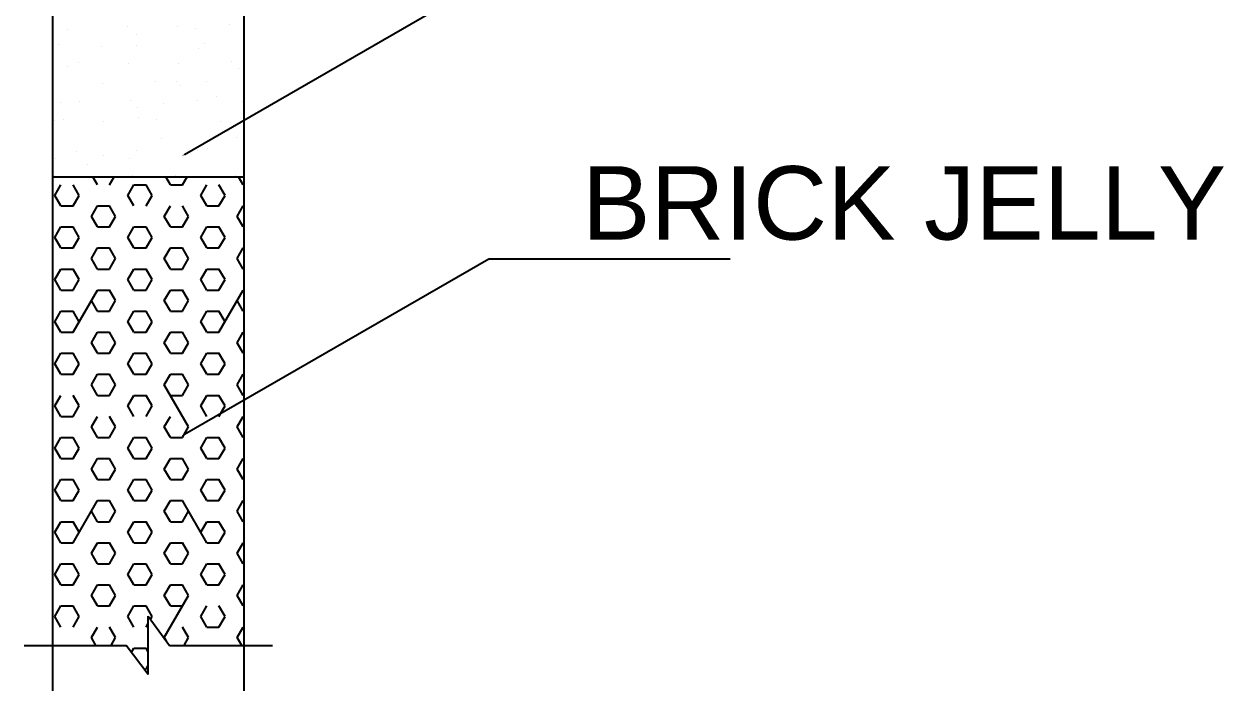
# Model space of a CAD drawing. Header units: metres. Extents: x 0 to 298, y 0 to 162.
# Drawn here: x 113.41 to 118.53, y 46.15 to 48.96 of the extents above; entities that cross this region are included whole.
import ezdxf

# ---------------------------------------------------------------- set-up
doc = ezdxf.new("R2010")
doc.units = ezdxf.units.M
doc.header["$MEASUREMENT"] = 0
doc.styles.add('style1', font='arial.ttf')

msp = doc.modelspace()

# ---------------------------------------------------------------- linework, layer by layer
for p, q in [((113.52737, 49.28865), (113.52737, 43.32662)), ((114.34436, 49.28865), (114.34436, 43.32662)), ((114.0907, 48.40359), (115.38929, 49.15253)), ((113.59158, 48.93701), (113.59158, 48.93701)), ((113.84822, 48.95163), (113.84822, 48.95163)), ((114.06061, 48.95061), (114.06061, 48.95061)), ((114.13632, 48.94203), (114.13632, 48.94203)), ((114.28486, 48.95869), (114.28486, 48.95869)), ((113.5545, 48.87201), (113.5545, 48.87201)), ((113.88515, 48.91518), (113.88515, 48.91518)), ((113.88673, 48.86916), (113.88673, 48.86916)), ((114.17782, 48.87656), (114.17782, 48.87656)), ((113.73624, 48.86571), (113.73624, 48.86571)), ((114.14972, 48.85401), (114.14972, 48.85401)), ((113.58996, 48.78032), (113.58996, 48.78032)), ((113.63714, 48.79629), (113.63714, 48.79629)), ((113.85345, 48.79165), (113.85345, 48.79165)), ((114.06584, 48.79063), (114.06584, 48.79063)), ((114.29009, 48.79871), (114.29009, 48.79871)), ((114.3218, 48.77207), (114.3218, 48.77207)), ((113.96572, 48.71381), (113.96572, 48.71381)), ((114.18305, 48.71658), (114.18305, 48.71658)), ((113.52908, 48.70675), (113.52908, 48.70675)), ((113.74147, 48.70573), (113.74147, 48.70573)), ((114.0569, 48.71322), (114.0569, 48.71322)), ((114.07221, 48.6992), (114.07221, 48.6992)), ((113.56113, 48.62603), (113.56113, 48.62603)), ((113.64135, 48.6289), (113.64135, 48.6289)), ((113.85868, 48.63167), (113.85868, 48.63167)), ((114.00278, 48.6197), (114.00278, 48.6197)), ((114.14444, 48.63301), (114.14444, 48.63301)), ((114.22627, 48.64912), (114.22627, 48.64912)), ((114.33681, 48.62744), (114.33681, 48.62744)), ((113.89, 48.60485), (113.89, 48.60485)), ((113.89485, 48.56014), (113.89485, 48.56014)), ((113.53431, 48.54677), (113.53431, 48.54677)), ((113.57303, 48.55346), (113.57303, 48.55346)), ((113.7467, 48.54575), (113.7467, 48.54575)), ((113.97095, 48.55383), (113.97095, 48.55383)), ((114.24238, 48.54326), (114.24238, 48.54326)), ((113.99279, 48.47039), (113.99279, 48.47039)), ((114.27782, 48.49983), (114.27782, 48.49983)), ((114.31462, 48.47707), (114.31462, 48.47707)), ((113.62818, 48.41812), (113.62818, 48.41812)), ((113.88674, 48.41859), (113.88674, 48.41859)), ((114.1453, 48.41906), (114.1453, 48.41906)), ((114.19005, 48.42938), (114.19005, 48.42938)), ((113.53954, 48.38679), (113.53954, 48.38679)), ((113.67556, 48.36165), (113.67556, 48.36165)), ((113.7432, 48.39752), (113.7432, 48.39752)), ((113.85584, 48.38538), (113.85584, 48.38538)), ((113.52737, 48.30826), (114.34436, 48.30826)), ((113.53418, 48.31281), (113.53418, 48.31281)), ((113.65181, 48.30894), (113.65181, 48.30894)), ((113.71896, 48.27389), (113.69912, 48.30826)), ((113.77085, 48.27389), (113.79069, 48.30826)), ((113.86914, 48.31172), (113.86914, 48.31172)), ((114.03031, 48.27389), (114.01047, 48.30826)), ((114.0513, 48.31375), (114.0513, 48.31375)), ((114.08153, 48.3107), (114.08153, 48.3107)), ((114.08221, 48.27389), (114.10205, 48.30826)), ((114.30986, 48.31422), (114.30986, 48.31422)), ((114.34167, 48.27389), (114.32183, 48.30826)), ((113.53734, 48.22895), (113.56328, 48.27389)), ((113.64112, 48.22895), (113.61518, 48.27389)), ((113.84869, 48.22895), (113.87464, 48.27389)), ((113.87464, 48.27389), (113.92653, 48.27389)), ((113.95248, 48.22895), (113.92653, 48.27389)), ((114.03031, 48.27389), (114.08221, 48.27389)), ((114.16004, 48.22895), (114.18599, 48.27389)), ((114.26383, 48.22895), (114.23788, 48.27389)), ((113.56328, 48.18401), (113.53734, 48.22895)), ((113.61518, 48.18401), (113.64112, 48.22895)), ((113.87464, 48.18401), (113.84869, 48.22895)), ((113.92653, 48.18401), (113.95248, 48.22895)), ((114.18599, 48.18401), (114.16004, 48.22895)), ((114.23788, 48.18401), (114.26383, 48.22895)), ((113.56329, 48.18401), (113.61518, 48.18401)), ((113.69302, 48.13907), (113.71896, 48.18401)), ((113.71896, 48.18401), (113.77085, 48.18401)), ((113.7968, 48.13907), (113.77085, 48.18401)), ((114.00437, 48.13907), (114.03031, 48.18401)), ((114.10815, 48.13907), (114.08221, 48.18401)), ((114.18599, 48.18401), (114.23788, 48.18401)), ((114.31572, 48.13907), (114.34167, 48.18401)), ((114.34167, 48.18401), (114.34436, 48.18401)), ((113.71896, 48.09413), (113.69302, 48.13907)), ((113.77085, 48.09413), (113.7968, 48.13907)), ((114.03031, 48.09413), (114.00437, 48.13907)), ((114.08221, 48.09413), (114.10815, 48.13907)), ((114.34167, 48.09413), (114.31572, 48.13907)), ((113.53734, 48.04919), (113.56328, 48.09413)), ((113.56328, 48.00425), (113.53734, 48.04919)), ((113.56329, 48.09413), (113.61518, 48.09413)), ((113.64112, 48.04919), (113.61518, 48.09413)), ((113.61518, 48.00425), (113.64112, 48.04919)), ((113.71896, 48.09413), (113.77085, 48.09413)), ((113.84869, 48.04919), (113.87464, 48.09413)), ((113.87464, 48.00425), (113.84869, 48.04919)), ((113.87464, 48.09413), (113.92653, 48.09413)), ((113.95248, 48.04919), (113.92653, 48.09413)), ((113.92653, 48.00425), (113.95248, 48.04919)), ((114.03031, 48.09413), (114.08221, 48.09413)), ((114.16004, 48.04919), (114.18599, 48.09413)), ((114.18599, 48.00425), (114.16004, 48.04919)), ((114.18599, 48.09413), (114.23788, 48.09413)), ((114.26383, 48.04919), (114.23788, 48.09413)), ((114.23788, 48.00425), (114.26383, 48.04919)), ((114.34167, 48.09413), (114.34436, 48.09413)), ((113.56329, 48.00425), (113.61518, 48.00425)), ((113.69302, 47.95932), (113.71896, 48.00425)), ((113.71896, 48.00425), (113.77085, 48.00425)), ((113.7968, 47.95931), (113.77085, 48.00425)), ((113.87464, 48.00425), (113.92653, 48.00425)), ((114.00437, 47.95932), (114.03031, 48.00425)), ((114.03031, 48.00425), (114.08221, 48.00425)), ((114.10815, 47.95931), (114.08221, 48.00425)), ((114.18599, 48.00425), (114.23788, 48.00425)), ((114.31572, 47.95932), (114.34167, 48.00425)), ((114.34167, 48.00425), (114.34436, 48.00425)), ((113.71896, 47.91437), (113.69302, 47.95931)), ((113.77085, 47.91438), (113.7968, 47.95932)), ((114.03031, 47.91437), (114.00437, 47.95931)), ((114.08221, 47.91438), (114.10815, 47.95932)), ((114.0907, 47.20964), (115.38929, 47.95858)), ((114.34167, 47.91437), (114.31572, 47.95931)), ((115.38929, 47.95858), (116.41999, 47.95858)), ((113.53734, 47.86944), (113.56328, 47.91438)), ((113.56329, 47.91438), (113.61518, 47.91438)), ((113.64112, 47.86943), (113.61518, 47.91437)), ((113.71896, 47.91438), (113.77085, 47.91438)), ((113.84869, 47.86944), (113.87464, 47.91438)), ((113.87464, 47.91438), (113.92653, 47.91438)), ((113.95248, 47.86943), (113.92653, 47.91437)), ((114.03031, 47.91438), (114.08221, 47.91438)), ((114.16004, 47.86944), (114.18599, 47.91438)), ((114.18599, 47.91438), (114.23788, 47.91438)), ((114.26383, 47.86943), (114.23788, 47.91437)), ((114.34167, 47.91438), (114.34436, 47.91438)), ((113.56328, 47.82449), (113.53734, 47.86943)), ((113.61518, 47.8245), (113.64112, 47.86944)), ((113.87464, 47.82449), (113.84869, 47.86943)), ((113.92653, 47.8245), (113.95248, 47.86944)), ((114.18599, 47.82449), (114.16004, 47.86943)), ((114.23788, 47.8245), (114.26383, 47.86944)), ((113.56329, 47.8245), (113.61518, 47.8245)), ((113.61518, 47.64474), (113.71896, 47.8245)), ((113.71896, 47.8245), (113.77085, 47.8245)), ((113.7968, 47.77956), (113.77085, 47.82449)), ((113.87464, 47.8245), (113.92653, 47.8245)), ((114.00437, 47.77956), (114.03031, 47.8245)), ((114.03031, 47.8245), (114.08221, 47.8245)), ((114.10815, 47.77956), (114.08221, 47.82449)), ((114.18599, 47.8245), (114.23788, 47.8245)), ((114.23788, 47.64474), (114.34167, 47.8245)), ((114.34167, 47.8245), (114.34436, 47.8245)), ((113.71896, 47.73462), (113.69302, 47.77956)), ((113.77085, 47.73462), (113.7968, 47.77956)), ((114.03031, 47.73462), (114.00437, 47.77956)), ((114.08221, 47.73462), (114.10815, 47.77956)), ((114.34167, 47.73462), (114.31572, 47.77956)), ((113.53734, 47.68968), (113.56328, 47.73462)), ((113.56328, 47.64474), (113.53734, 47.68968)), ((113.56329, 47.73462), (113.61518, 47.73462)), ((113.64112, 47.68968), (113.61518, 47.73462)), ((113.71896, 47.73462), (113.77085, 47.73462)), ((113.84869, 47.68968), (113.87464, 47.73462)), ((113.87464, 47.64474), (113.84869, 47.68968)), ((113.87464, 47.73462), (113.92653, 47.73462)), ((113.95248, 47.68968), (113.92653, 47.73462)), ((113.92653, 47.64474), (113.95248, 47.68968)), ((114.03031, 47.73462), (114.08221, 47.73462)), ((114.16004, 47.68968), (114.18599, 47.73462)), ((114.18599, 47.64474), (114.16004, 47.68968)), ((114.18599, 47.73462), (114.23788, 47.73462)), ((114.26383, 47.68968), (114.23788, 47.73462)), ((114.34167, 47.73462), (114.34436, 47.73462)), ((113.56329, 47.64474), (113.61518, 47.64474)), ((113.69302, 47.5998), (113.71896, 47.64474)), ((113.71896, 47.64474), (113.77085, 47.64474)), ((113.7968, 47.5998), (113.77085, 47.64474)), ((113.87464, 47.64474), (113.92653, 47.64474)), ((114.00437, 47.5998), (114.03031, 47.64474)), ((114.03031, 47.64474), (114.08221, 47.64474)), ((114.10815, 47.5998), (114.08221, 47.64474)), ((114.18599, 47.64474), (114.23788, 47.64474)), ((114.31572, 47.5998), (114.34167, 47.64474)), ((114.34167, 47.64474), (114.34436, 47.64474)), ((113.71896, 47.55486), (113.69302, 47.5998)), ((113.77085, 47.55486), (113.7968, 47.5998)), ((114.03031, 47.55486), (114.00437, 47.5998)), ((114.08221, 47.55486), (114.10815, 47.5998)), ((114.34167, 47.55486), (114.31572, 47.5998)), ((113.53734, 47.50992), (113.56328, 47.55486)), ((113.56329, 47.55486), (113.61518, 47.55486)), ((113.64112, 47.50992), (113.61518, 47.55486)), ((113.71896, 47.55486), (113.77085, 47.55486)), ((113.84869, 47.50992), (113.87464, 47.55486)), ((113.87464, 47.55486), (113.92653, 47.55486)), ((113.95248, 47.50992), (113.92653, 47.55486)), ((114.03031, 47.55486), (114.08221, 47.55486)), ((114.16004, 47.50992), (114.18599, 47.55486)), ((114.18599, 47.55486), (114.23788, 47.55486)), ((114.26383, 47.50992), (114.23788, 47.55486)), ((114.34167, 47.55486), (114.34436, 47.55486)), ((113.56328, 47.46498), (113.53734, 47.50992)), ((113.61518, 47.46498), (113.64112, 47.50992)), ((113.87464, 47.46498), (113.84869, 47.50992)), ((113.92653, 47.46498), (113.95248, 47.50992)), ((114.18599, 47.46498), (114.16004, 47.50992)), ((114.23788, 47.46498), (114.26383, 47.50992)), ((113.56329, 47.46498), (113.61518, 47.46498)), ((113.69302, 47.42004), (113.71896, 47.46498)), ((113.71896, 47.46498), (113.77085, 47.46498)), ((113.7968, 47.42004), (113.77085, 47.46498)), ((113.87464, 47.46498), (113.92653, 47.46498)), ((114.00437, 47.42004), (114.03031, 47.46498)), ((114.03031, 47.46498), (114.08221, 47.46498)), ((114.10815, 47.42004), (114.08221, 47.46498)), ((114.18599, 47.46498), (114.23788, 47.46498)), ((114.31572, 47.42004), (114.34167, 47.46498)), ((114.34167, 47.46498), (114.34436, 47.46498)), ((113.71896, 47.3751), (113.69302, 47.42004)), ((113.77085, 47.3751), (113.7968, 47.42004)), ((114.10815, 47.24028), (114.00437, 47.42004)), ((114.08221, 47.3751), (114.10815, 47.42004)), ((114.34167, 47.3751), (114.31572, 47.42004)), ((113.53734, 47.33016), (113.56328, 47.3751)), ((113.64112, 47.33016), (113.61518, 47.3751)), ((113.71896, 47.3751), (113.77085, 47.3751)), ((113.84869, 47.33016), (113.87464, 47.3751)), ((113.87464, 47.3751), (113.92653, 47.3751)), ((113.95248, 47.33016), (113.92653, 47.3751)), ((114.03031, 47.3751), (114.08221, 47.3751)), ((114.16004, 47.33016), (114.18599, 47.3751)), ((114.18599, 47.3751), (114.23788, 47.3751)), ((114.26383, 47.33016), (114.23788, 47.3751)), ((113.56328, 47.28522), (113.53734, 47.33016)), ((113.56329, 47.28522), (113.61518, 47.28522)), ((113.61518, 47.28522), (113.64112, 47.33016)), ((113.69302, 47.24028), (113.71896, 47.28522)), ((113.7968, 47.24028), (113.77085, 47.28522)), ((113.87464, 47.28522), (113.84869, 47.33016)), ((113.92653, 47.28522), (113.95248, 47.33016)), ((114.00437, 47.24028), (114.03031, 47.28522)), ((114.18599, 47.28522), (114.16004, 47.33016)), ((114.23788, 47.28522), (114.26383, 47.33016)), ((114.31572, 47.24028), (114.34167, 47.28522)), ((114.34167, 47.28522), (114.34436, 47.28522)), ((113.71896, 47.19534), (113.69302, 47.24028)), ((113.77085, 47.19534), (113.7968, 47.24028)), ((114.03031, 47.19534), (114.00437, 47.24028)), ((114.08221, 47.19534), (114.10815, 47.24028)), ((114.34167, 47.19534), (114.31572, 47.24028)), ((113.53734, 47.1504), (113.56328, 47.19534)), ((113.56329, 47.19534), (113.61518, 47.19534)), ((113.64112, 47.1504), (113.61518, 47.19534)), ((113.71896, 47.19534), (113.77085, 47.19534)), ((113.84869, 47.1504), (113.87464, 47.19534)), ((113.87464, 47.19534), (113.92653, 47.19534)), ((113.95248, 47.1504), (113.92653, 47.19534)), ((114.03031, 47.19534), (114.08221, 47.19534)), ((114.16004, 47.1504), (114.18599, 47.19534)), ((114.18599, 47.19534), (114.23788, 47.19534)), ((114.26383, 47.1504), (114.23788, 47.19534)), ((114.34167, 47.19534), (114.34436, 47.19534)), ((113.56328, 47.10546), (113.53734, 47.1504)), ((113.61518, 47.10546), (113.64112, 47.1504)), ((113.87464, 47.10546), (113.84869, 47.1504)), ((113.92653, 47.10546), (113.95248, 47.1504)), ((114.18599, 47.10546), (114.16004, 47.1504)), ((114.23788, 47.10546), (114.26383, 47.1504)), ((113.56329, 47.10546), (113.61518, 47.10546)), ((113.69302, 47.06052), (113.71896, 47.10546)), ((113.71896, 47.10546), (113.77085, 47.10546)), ((113.7968, 47.06052), (113.77085, 47.10546)), ((113.87464, 47.10546), (113.92653, 47.10546)), ((114.00437, 47.06052), (114.03031, 47.10546)), ((114.03031, 47.10546), (114.08221, 47.10546)), ((114.10815, 47.06052), (114.08221, 47.10546)), ((114.18599, 47.10546), (114.23788, 47.10546)), ((114.31572, 47.06052), (114.34167, 47.10546)), ((114.34167, 47.10546), (114.34436, 47.10546)), ((113.71896, 47.01558), (113.69302, 47.06052)), ((113.77085, 47.01558), (113.7968, 47.06052)), ((114.03031, 47.01558), (114.00437, 47.06052)), ((114.08221, 47.01558), (114.10815, 47.06052)), ((114.34167, 47.01558), (114.31572, 47.06052)), ((113.53734, 46.97064), (113.56328, 47.01558)), ((113.56329, 47.01558), (113.61518, 47.01558)), ((113.64112, 46.97064), (113.61518, 47.01558)), ((113.71896, 47.01558), (113.77085, 47.01558)), ((113.84869, 46.97064), (113.87464, 47.01558)), ((113.87464, 47.01558), (113.92653, 47.01558)), ((113.95248, 46.97064), (113.92653, 47.01558)), ((114.03031, 47.01558), (114.08221, 47.01558)), ((114.16004, 46.97064), (114.18599, 47.01558)), ((114.18599, 47.01558), (114.23788, 47.01558)), ((114.26383, 46.97064), (114.23788, 47.01558)), ((114.34167, 47.01558), (114.34436, 47.01558)), ((113.56328, 46.9257), (113.53734, 46.97064)), ((113.56329, 46.9257), (113.61518, 46.9257)), ((113.61518, 46.9257), (113.64112, 46.97064)), ((113.61518, 46.74594), (113.71896, 46.9257)), ((113.71896, 46.9257), (113.77085, 46.9257)), ((113.7968, 46.88076), (113.77085, 46.9257)), ((113.87464, 46.9257), (113.84869, 46.97064)), ((113.87464, 46.9257), (113.92653, 46.9257)), ((113.92653, 46.9257), (113.95248, 46.97064)), ((114.00437, 46.88076), (114.03031, 46.9257)), ((114.03031, 46.9257), (114.08221, 46.9257)), ((114.18599, 46.74594), (114.08221, 46.9257)), ((114.18599, 46.9257), (114.16004, 46.97064)), ((114.18599, 46.9257), (114.23788, 46.9257)), ((114.23788, 46.9257), (114.26383, 46.97064)), ((114.31572, 46.88076), (114.34167, 46.9257)), ((114.34167, 46.9257), (114.34436, 46.9257)), ((113.71896, 46.83582), (113.69302, 46.88076)), ((113.77085, 46.83582), (113.7968, 46.88076)), ((114.03031, 46.83582), (114.00437, 46.88076)), ((114.08221, 46.83582), (114.10815, 46.88076)), ((114.34167, 46.83582), (114.31572, 46.88076)), ((113.53734, 46.79088), (113.56328, 46.83582)), ((113.56329, 46.83582), (113.61518, 46.83582)), ((113.64112, 46.79088), (113.61518, 46.83582)), ((113.71896, 46.83582), (113.77085, 46.83582)), ((113.84869, 46.79088), (113.87464, 46.83582)), ((113.87464, 46.83582), (113.92653, 46.83582)), ((113.95248, 46.79088), (113.92653, 46.83582)), ((114.03031, 46.83582), (114.08221, 46.83582)), ((114.16004, 46.79088), (114.18599, 46.83582)), ((114.18599, 46.83582), (114.23788, 46.83582)), ((114.26383, 46.79088), (114.23788, 46.83582)), ((114.34167, 46.83582), (114.34436, 46.83582)), ((113.56328, 46.74594), (113.53734, 46.79088)), ((113.87464, 46.74594), (113.84869, 46.79088)), ((113.92653, 46.74594), (113.95248, 46.79088)), ((114.23788, 46.74594), (114.26383, 46.79088)), ((113.56329, 46.74594), (113.61518, 46.74594)), ((113.69302, 46.701), (113.71896, 46.74594)), ((113.71896, 46.74594), (113.77085, 46.74594)), ((113.7968, 46.701), (113.77085, 46.74594)), ((113.87464, 46.74594), (113.92653, 46.74594)), ((114.00437, 46.701), (114.03031, 46.74594)), ((114.03031, 46.74594), (114.08221, 46.74594)), ((114.10815, 46.701), (114.08221, 46.74594)), ((114.18599, 46.74594), (114.23788, 46.74594)), ((114.31572, 46.701), (114.34167, 46.74594)), ((114.34167, 46.74594), (114.34436, 46.74594)), ((113.71896, 46.65606), (113.69302, 46.701)), ((113.77085, 46.65606), (113.7968, 46.701)), ((114.03031, 46.65606), (114.00437, 46.701)), ((114.08221, 46.65606), (114.10815, 46.701)), ((114.34167, 46.65606), (114.31572, 46.701)), ((113.53734, 46.61112), (113.56328, 46.65606)), ((113.56329, 46.65606), (113.61518, 46.65606)), ((113.64112, 46.61112), (113.61518, 46.65606)), ((113.71896, 46.65606), (113.77085, 46.65606)), ((113.84869, 46.61112), (113.87464, 46.65606)), ((113.87464, 46.65606), (113.92653, 46.65606)), ((113.95248, 46.61112), (113.92653, 46.65606)), ((114.03031, 46.65606), (114.08221, 46.65606)), ((114.16004, 46.61112), (114.18599, 46.65606)), ((114.18599, 46.65606), (114.23788, 46.65606)), ((114.26383, 46.61112), (114.23788, 46.65606)), ((114.34167, 46.65606), (114.34436, 46.65606)), ((113.56328, 46.56618), (113.53734, 46.61112)), ((113.56329, 46.56618), (113.61518, 46.56618)), ((113.61518, 46.56618), (113.64112, 46.61112)), ((113.69302, 46.52124), (113.71896, 46.56618)), ((113.71896, 46.56618), (113.77085, 46.56618)), ((113.7968, 46.52124), (113.77085, 46.56618)), ((113.87464, 46.56618), (113.84869, 46.61112)), ((113.87464, 46.56618), (113.92653, 46.56618)), ((113.92653, 46.56618), (113.95248, 46.61112)), ((114.00437, 46.52124), (114.03031, 46.56618)), ((114.03031, 46.56618), (114.08221, 46.56618)), ((114.10815, 46.52124), (114.08221, 46.56618)), ((114.18599, 46.56618), (114.16004, 46.61112)), ((114.18599, 46.56618), (114.23788, 46.56618)), ((114.23788, 46.56618), (114.26383, 46.61112)), ((114.31572, 46.52124), (114.34167, 46.56618)), ((114.34167, 46.56618), (114.34436, 46.56618)), ((113.71896, 46.4763), (113.69302, 46.52124)), ((113.77085, 46.4763), (113.7968, 46.52124)), ((114.03031, 46.4763), (114.00437, 46.52124)), ((114.00437, 46.34148), (114.10815, 46.52124)), ((114.34167, 46.4763), (114.31572, 46.52124)), ((113.53734, 46.43136), (113.56328, 46.4763)), ((113.56329, 46.4763), (113.61518, 46.4763)), ((113.64112, 46.43136), (113.61518, 46.4763)), ((113.71896, 46.4763), (113.77085, 46.4763)), ((113.84869, 46.43136), (113.87464, 46.4763)), ((113.87464, 46.4763), (113.92653, 46.4763)), ((113.95248, 46.43136), (113.92653, 46.4763)), ((114.03031, 46.4763), (114.08221, 46.4763)), ((114.16004, 46.43136), (114.18599, 46.4763)), ((114.26383, 46.43136), (114.23788, 46.4763)), ((113.56328, 46.38642), (113.53734, 46.43136)), ((113.61518, 46.38642), (113.64112, 46.43136)), ((113.87464, 46.38642), (113.84869, 46.43136)), ((113.93587, 46.18309), (113.93587, 46.43217)), ((113.93587, 46.43217), (114.02661, 46.30763)), ((113.94539, 46.41909), (113.95248, 46.43136)), ((114.18599, 46.38642), (114.16004, 46.43136)), ((114.23788, 46.38642), (114.26383, 46.43136)), ((113.69302, 46.34148), (113.71896, 46.38642)), ((113.7968, 46.34148), (113.77085, 46.38642)), ((113.92653, 46.38642), (113.93587, 46.40259)), ((114.10815, 46.34148), (114.08221, 46.38642)), ((114.18599, 46.38642), (114.23788, 46.38642)), ((114.31572, 46.34148), (114.34167, 46.38642)), ((114.34167, 46.38642), (114.34436, 46.38642)), ((113.40556, 46.30763), (113.84226, 46.30763)), ((113.71256, 46.30763), (113.69302, 46.34148)), ((113.77726, 46.30763), (113.7968, 46.34148)), ((113.93587, 46.18309), (113.84226, 46.30763)), ((114.01361, 46.32547), (114.00437, 46.34148)), ((114.02661, 46.30763), (114.46617, 46.30763)), ((114.08861, 46.30763), (114.10815, 46.34148)), ((114.33526, 46.30763), (114.31572, 46.34148)), ((113.8642, 46.27845), (113.87464, 46.29654)), ((113.87464, 46.29654), (113.92653, 46.29654)), ((113.93587, 46.28037), (113.92653, 46.29654)), ((113.91815, 46.20666), (113.92653, 46.20666)), ((113.92653, 46.20666), (113.93587, 46.22283))]:
    msp.add_line(p, q)
for points in [[(114.09177, 48.40174), (114.07958, 48.39718), (114.08963, 48.40544)], [(114.09177, 47.20779), (114.07958, 47.20323), (114.08963, 47.21149)]]:
    msp.add_solid(points)

# ---------------------------------------------------------------- texts
at = {"style": 'style1'}
msp.add_text('BRICK JELLY', height=0.3134746, dxfattribs=at).set_placement((115.7876, 48.03994))

doc.saveas('drawing.dxf')
